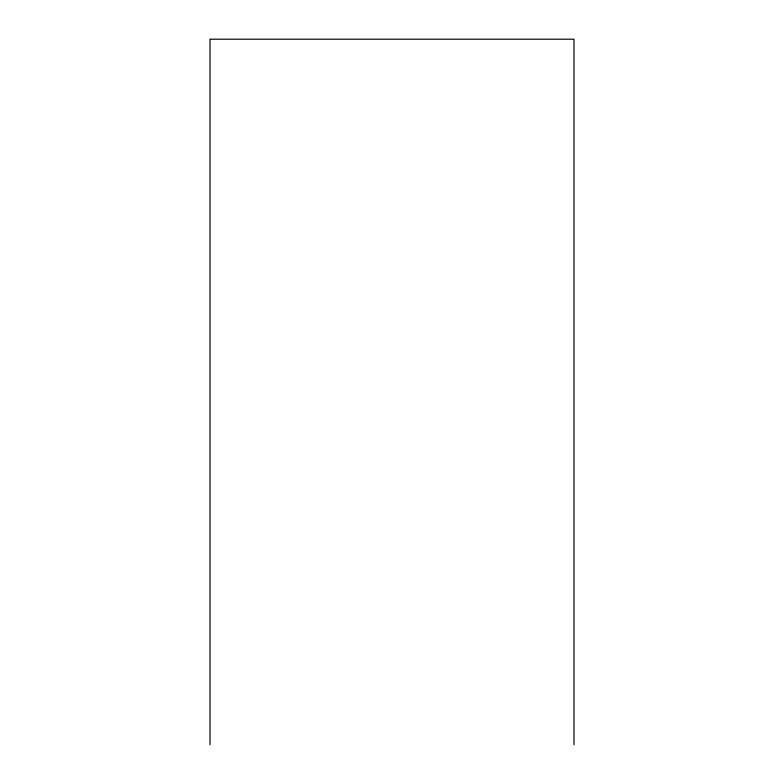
<?xml version="1.0" encoding="UTF-8"?>
<svg xmlns="http://www.w3.org/2000/svg" width="784" height="784" viewBox="0 0 784 784"><rect width="100%" height="100%" fill="white"/><g stroke="black" fill="none" stroke-linecap="round" stroke-linejoin="round"><path stroke-width="1.18" d="M573.976 744.8L573.976 39.2L210.024 39.2L210.024 744.8"/></g></svg>
